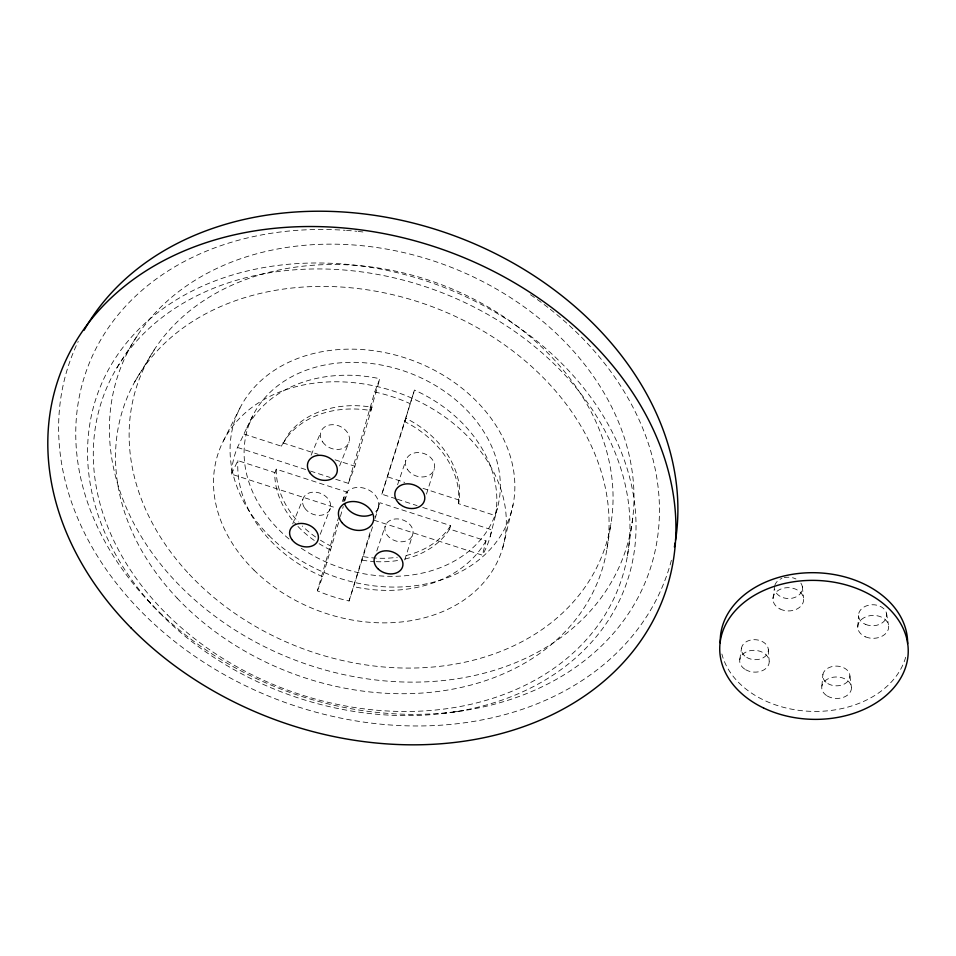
<?xml version="1.0" encoding="UTF-8"?>
<svg xmlns="http://www.w3.org/2000/svg" width="956" height="956" viewBox="0 0 956 956"><rect width="100%" height="100%" fill="white"/><g stroke="black" fill="none" stroke-linecap="round" stroke-linejoin="round"><path stroke-width="0.72" stroke-dasharray="4.78 3.58" d="M344.913 500.765L347.387 492.209L276.26 469.193L274.731 473.423A94.238 73.696 20.1 0 0 295.99 524.318M276.26 469.193L276.224 470.065A93.975 73.612 20.1 0 0 298.344 521.94M857.759 627.208L858.536 615.568M821.873 686.061L822.901 674.458M458.498 503.657L458.677 492.866A94.238 73.696 20.1 0 0 405.762 422.158L404.735 421.668L414.462 390.048A132.621 103.774 20.1 0 1 495.351 515.607L458.498 503.657L459.597 499.319L459.669 489.4A93.975 73.612 20.1 0 0 406.945 418.824L405.918 418.322L404.735 421.668M772.974 598.683L774.48 587.331M627.399 555.95L632.98 516.276M739.789 659.604L741.498 648.192M606.964 548.852L610.956 523.458M502.796 547.573L513.073 504.756M490.213 536.471L497.311 508.317M373.88 520.148L482.362 555.185L486.007 540.881L449.631 529.11L449.189 529.851A94.238 73.696 20.1 0 1 404.316 559.212M449.631 529.11L450.635 525.621L379.962 502.748L375.027 516.431M372.553 526.852L349.06 600.966A134.139 104.204 20 0 1 317.392 590.832L338.376 518.033M335.735 479.267L348.366 483.366L374.704 391.996L379.867 378.719A132.621 103.774 20.1 0 0 243.983 434.06L237.446 447.444A134.139 104.204 20 0 0 231.388 474.116L336.572 508.102M317.392 590.832L322.686 576.671L339.966 517.889M243.983 434.06L281.327 446.177L287.099 437.155A94.238 73.696 20.1 0 1 369.554 410.339L370.665 410.554L379.867 378.719M340.384 516.467L343.264 506.477M348.366 483.366L354.891 466.241L371.944 407.232L370.844 407.029A93.975 73.612 20.1 0 0 288.593 433.833L281.327 446.177M349.06 600.966L370.832 530.078M395.939 498.769L381.85 494.204L414.462 390.048M375.158 518.343L379.962 502.748M381.85 494.204L405.918 418.322M404.723 559.965L412.634 534.822A14.388 11.102 18 0 0 395.139 518.977A14.388 11.102 18 0 0 389.116 537.224A14.388 11.102 18 0 0 412.634 534.822M426.472 494.109L434.203 469.432M397.565 484.74L405.894 460.23M376.784 550.967L385.256 525.979M343.861 501.506L347.387 492.209M342.26 501.53L344.22 496.391M369.554 410.339L370.844 407.029M370.665 410.554L371.944 407.232M320.236 534.296L330.358 508.245M339.607 465.93L349.143 441.768M292.691 523.888L302.837 499.367M311.118 455.175L320.69 432.518M231.388 474.116L237.901 460.625L274.766 472.551M246.875 427.834L253.244 414.785M223.31 441.086L239.932 408.057M450.635 525.621L450.192 526.35A93.975 73.612 20.1 0 1 404.089 556.01M134.688 381.886L155.338 348.092M116.847 367.893L138.931 333.214M441.648 713.582L451.148 712.28M453.275 712.029L463.457 710.631M363.4 556.619L364.427 556.822A93.975 73.612 20.1 0 0 397.29 557.24M362.181 560.108L363.22 560.312A94.238 73.696 20.1 0 0 374.836 561.602M282.833 442.855L318.157 454.315M335.114 459.824L354.891 466.241M387.897 476.948L404.735 482.41M422.994 488.337L459.489 500.179M237.446 447.444L309.051 470.627M310.461 471.081L330.119 477.45M397.349 499.235L417.079 505.616M422.719 507.445L491.766 529.815A134.139 104.204 20 0 1 482.362 555.185M331.72 546.426L330.764 545.984A93.975 73.612 20.1 0 1 320.475 540.224M330.418 549.891L329.45 549.449A94.238 73.696 20.1 0 1 319.137 543.689M147.176 599.759L154.239 607.275M886.487 613.19L888.423 624.662M849.896 675.856L851.461 687.615M802.335 586.673L803.53 598.002M768.349 649.518L769.21 661.086M550.286 309.302A298.846 233.778 20.2 0 1 537.702 688.846A298.846 233.778 20.2 0 1 93.413 517.805A298.846 233.778 20.2 0 1 345.08 230.3M346.538 230.408A298.846 233.778 20.2 0 1 356.731 231.28M358.189 231.436A298.846 233.778 20.2 0 1 365.479 232.284M530.508 294.759A298.846 233.778 20.2 0 1 549.162 308.406M671.387 560.288A317.045 248.202 20.2 0 1 282.211 701.405A317.045 248.202 20.2 0 1 78.237 341.435M315.6 536.997A93.975 73.612 20.1 0 1 302.287 525.991M397.541 560.539A94.238 73.696 20.1 0 1 376.282 561.674M314.249 540.439A94.238 73.696 20.1 0 1 296.934 525.358M343.933 501.279A17.865 13.862 20 0 1 365.192 488.504A17.865 13.862 20 0 1 375.78 511.568M486.007 540.881A132.621 103.774 20.1 0 1 353.995 586.721M322.686 576.671A132.621 103.774 20.1 0 1 237.901 460.625M288.951 538.981A131.127 103.32 20.2 0 1 325.363 364.893A131.127 103.32 20.2 0 1 499.51 497.789A131.127 103.32 20.2 0 1 299.539 547.059M374.704 391.996A134.139 104.204 20 0 1 409.718 403.456M905.667 657.238A93.724 69.346 1.4 0 1 813.114 711.407A93.724 69.346 1.4 0 1 721.876 654M800.889 583.112A13.993 10.671 1.6 0 1 792.703 598.086A13.993 10.671 1.6 0 1 774.599 589.183M774.778 585.49A13.993 10.671 1.6 0 1 781.924 578.368M784.183 577.675A13.993 10.671 1.6 0 1 795.966 578.966M177.075 598.086A252.719 196.243 20 0 0 596.09 585.681A252.719 196.243 20 0 0 313.652 286.537A252.719 196.243 20 0 0 177.075 598.086M304.749 508.138A14.483 11.114 21.5 0 0 329.103 510.863A14.483 11.114 21.5 0 0 315.97 492.232A14.483 11.114 21.5 0 0 304.749 508.138M181.736 587.653A268.517 211.312 20.3 0 0 623.36 556.774A268.517 211.312 20.3 0 0 310.031 244.867A268.517 211.312 20.3 0 0 181.736 587.653M167.599 614.971A274.814 213.176 20 0 0 619.13 586.219A274.814 213.176 20 0 0 298.129 269.568A274.814 213.176 20 0 0 167.599 614.971M159.999 613.298A280.933 217.968 20.1 0 0 623.575 591.131A280.933 217.968 20.1 0 0 301.869 263.342A280.933 217.968 20.1 0 0 159.999 613.298M189.252 574.233A247.664 194.749 20.2 0 0 600.225 560.037A247.664 194.749 20.2 0 0 323.773 264.669A247.664 194.749 20.2 0 0 189.252 574.233M253.949 570.063A149.961 116.094 20 0 0 500.406 554.755A149.961 116.094 20 0 0 325.41 382.089A149.961 116.094 20 0 0 253.949 570.063M269.066 535.659A145.73 114.875 20.2 0 0 508.95 519.18A145.73 114.875 20.2 0 0 339.356 349.526A145.73 114.875 20.2 0 0 269.066 535.659M322.59 441.863A14.985 11.89 22.5 0 0 347.817 444.576A14.985 11.89 22.5 0 0 334.373 424.787A14.985 11.89 22.5 0 0 322.59 441.863M407.447 469.444A14.878 11.878 18.3 0 0 432.757 472.192A14.878 11.878 18.3 0 0 420.007 452.654A14.878 11.878 18.3 0 0 407.447 469.444M865.622 636.899A15.463 11.448 -0.9 0 0 888.686 626.646A15.463 11.448 -0.9 0 0 865.359 617.062A15.463 11.448 -0.9 0 0 865.622 636.899M865.718 624.447A14.101 10.504 -1 0 0 886.738 615.019A14.101 10.504 -1 0 0 865.455 606.259A14.101 10.504 -1 0 0 865.718 624.447M780.024 608.984A15.344 11.627 1.7 0 0 803.638 600.033A15.344 11.627 1.7 0 0 781.267 588.872A15.344 11.627 1.7 0 0 780.024 608.984M827.298 696.004A14.878 10.743 1.3 0 0 851.294 689.491A14.878 10.743 1.3 0 0 831.194 677.649A14.878 10.743 1.3 0 0 827.298 696.004M745.584 669.678A14.782 10.886 3.7 0 0 769.126 662.986A14.782 10.886 3.7 0 0 748.691 651.024A14.782 10.886 3.7 0 0 745.584 669.678M827.86 683.588A13.563 9.859 1.1 0 0 849.753 677.577A13.563 9.859 1.1 0 0 831.397 666.738A13.563 9.859 1.1 0 0 827.86 683.588M746.791 657.441A13.48 9.99 3.5 0 0 768.265 651.263A13.48 9.99 3.5 0 0 749.624 640.329A13.48 9.99 3.5 0 0 746.791 657.441"/><path stroke-width="1.43" d="M84.116 330.226A317.045 248.202 20.2 0 1 449.607 234.089A317.045 248.202 20.2 0 1 675.557 540.2M675.115 542.924A317.045 248.202 20.2 0 1 674.386 546.987M371.633 514.579A17.865 13.862 20 0 1 344.578 503.776M720.262 642.874A93.724 69.346 1.4 0 1 813.03 572.692A93.724 69.346 1.4 0 1 907.638 643.627M130.972 627.853A321.718 249.588 20.1 0 0 661.719 602.149A321.718 249.588 20.1 0 0 292.942 226.942A321.718 249.588 20.1 0 0 130.972 627.853M378.457 569.286A14.758 11.197 17.8 0 0 402.524 566.956A14.758 11.197 17.8 0 0 384.527 550.883A14.758 11.197 17.8 0 0 378.457 569.286M399.297 503.669A15.272 11.998 18.1 0 0 424.321 500.968A15.272 11.998 18.1 0 0 405.81 483.927A15.272 11.998 18.1 0 0 399.297 503.669M341.901 522.538A18.068 13.91 19.9 0 0 372.254 523.828A18.068 13.91 19.9 0 0 354.031 501.53A18.068 13.91 19.9 0 0 341.901 522.538M309.756 472.646A15.392 12.01 22.2 0 0 335.628 475.479A15.392 12.01 22.2 0 0 321.73 455.403A15.392 12.01 22.2 0 0 309.756 472.646M291.891 539.566A14.854 11.209 21.3 0 0 316.842 542.422A14.854 11.209 21.3 0 0 303.279 523.541A14.854 11.209 21.3 0 0 291.891 539.566M763.557 707.978A94.262 69.477 1.5 0 0 908.152 653.868A94.262 69.477 1.5 0 0 770.237 587.797A94.262 69.477 1.5 0 0 763.557 707.978"/></g></svg>
